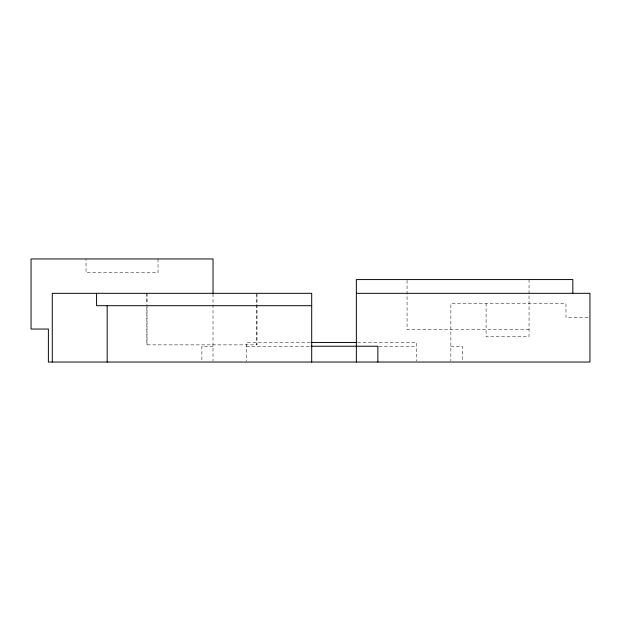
<?xml version="1.0" encoding="UTF-8"?>
<svg xmlns="http://www.w3.org/2000/svg" width="621" height="621" viewBox="0 0 621 621"><rect width="100%" height="100%" fill="white"/><g stroke="black" fill="none" stroke-linecap="round" stroke-linejoin="round"><path stroke-width="0.47" stroke-dasharray="3.1 2.33" d="M588.033 317.37L565.972 317.37L565.972 303.63L450.862 303.63L450.862 361.111M529.045 329.743L407.065 329.743L407.065 279.574M310.197 342.458L246.421 342.458L246.421 361.111M357.549 342.458L416.505 342.458L416.505 361.111M213.019 346.239L201.872 346.239L201.872 361.111M246.421 346.239L310.197 346.239M378.81 346.239L416.505 346.239M450.862 346.239L462.288 346.239L462.288 361.111M529.045 279.574L529.045 336.613L486.096 336.613L486.096 303.63M256.947 293.322L256.947 303.816M256.947 304.771L256.947 344.865L146.859 344.865L146.859 304.771M256.838 294.276L256.838 303.816M256.838 304.771L256.838 344.865M213.019 293.873L213.019 361.111M158.037 258.957L158.037 272.704L86.024 272.704L86.024 258.957M147.03 293.322L147.03 303.816M147.03 304.771L147.03 344.865M146.859 293.322L146.859 303.816"/><path stroke-width="0.93" d="M356.369 293.322L589.95 293.322L589.95 362.043L48.384 362.043L48.384 329.052L31.05 329.052L31.05 258.957L213.019 258.957L213.019 293.873M311.703 305.687L96.573 305.687L96.573 293.322M311.168 342.458L356.586 342.458M311.168 346.239L377.863 346.239L377.863 362.043M572.841 293.322L572.841 279.574L356.369 279.574L356.369 362.043M311.703 362.043L311.703 293.322L52.28 293.322L52.28 362.043M107.169 305.687L107.169 362.043"/></g></svg>
